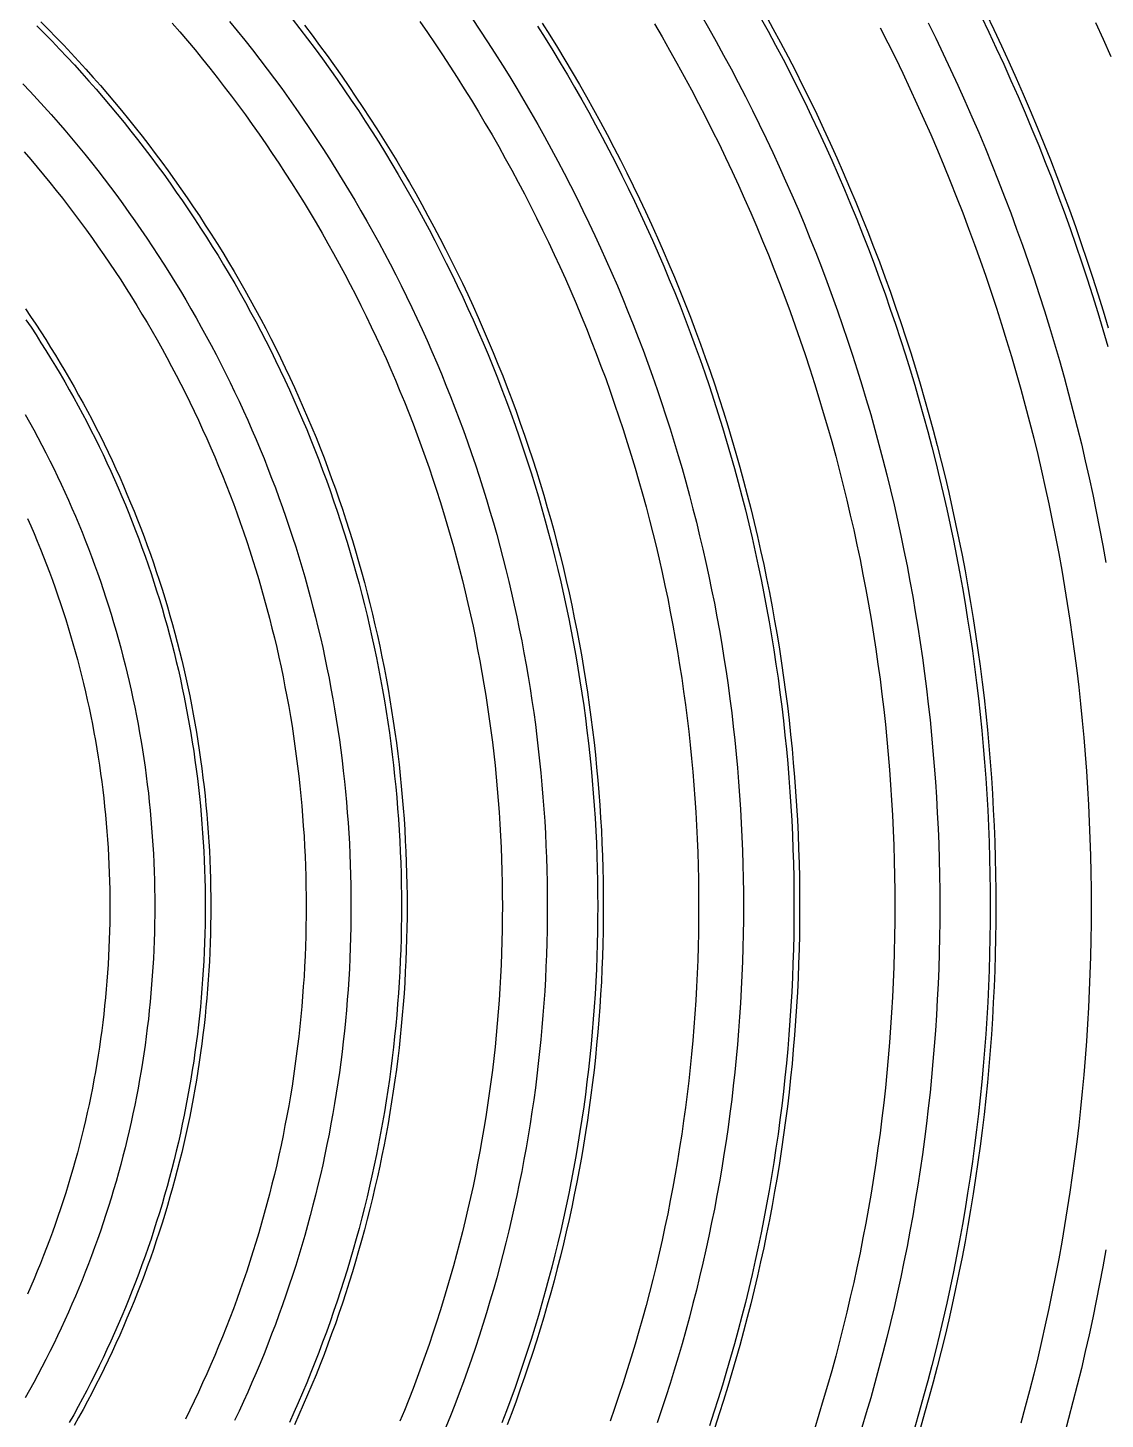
# Model space of a CAD drawing. Header units: metres. Extents: x 10 to 1210, y 10 to 2773.
# Drawn here: x 615.4 to 807.5, y 2212.5 to 2460.6 of the extents above; entities that cross this region are included whole.
import ezdxf

# ---------------------------------------------------------------- set-up
doc = ezdxf.new("R2010")
doc.units = ezdxf.units.M
for name, color, linetype in [('ACIKLIK', 5, 'Continuous'), ('CAM_SABLON', 4, 'Continuous'), ('DIS_KENAR_V91_Z3', 1, 'Continuous'), ('LAMBA_T4_Z4', 3, 'Continuous')]:
    doc.layers.add(name, color=color, linetype=linetype)

msp = doc.modelspace()

# ---------------------------------------------------------------- linework, layer by layer
at = {"layer": 'ACIKLIK'}
for points in [[(651.36, 2461.75), (652.73, 2460.07), (654.09, 2458.38), (655.43, 2456.68), (656.75, 2454.97), (658.06, 2453.25), (659.36, 2451.52), (660.64, 2449.77), (661.9, 2448.01), (663.15, 2446.25), (664.38, 2444.47), (665.6, 2442.68), (666.8, 2440.88), (667.99, 2439.07), (669.16, 2437.25), (670.32, 2435.42), (671.45, 2433.58), (672.58, 2431.73), (673.68, 2429.87), (674.77, 2428), (675.85, 2426.12), (676.91, 2424.23), (677.95, 2422.34), (678.97, 2420.43), (679.98, 2418.51), (680.97, 2416.59), (681.94, 2414.66), (682.9, 2412.72), (683.84, 2410.77), (684.76, 2408.81), (685.67, 2406.84), (686.56, 2404.87), (687.43, 2402.89), (688.28, 2400.9), (689.12, 2398.91), (689.94, 2396.9), (690.74, 2394.89), (691.53, 2392.88), (692.29, 2390.85), (693.04, 2388.82), (693.77, 2386.78), (694.49, 2384.74), (695.18, 2382.69), (695.86, 2380.64), (696.52, 2378.57), (697.16, 2376.51), (697.79, 2374.44), (698.39, 2372.36), (698.98, 2370.28), (699.55, 2368.19), (700.1, 2366.09), (700.63, 2364), (701.15, 2361.89), (701.64, 2359.79), (702.12, 2357.68), (702.58, 2355.56), (703.02, 2353.44), (703.44, 2351.32), (703.85, 2349.19), (704.23, 2347.06), (704.6, 2344.93), (704.95, 2342.8), (705.28, 2340.66), (705.59, 2338.51), (705.88, 2336.37), (706.15, 2334.22), (706.41, 2332.07), (706.64, 2329.92), (706.86, 2327.77), (707.06, 2325.61), (707.24, 2323.46), (707.4, 2321.3), (707.54, 2319.14), (707.66, 2316.98), (707.76, 2314.82), (707.85, 2312.66), (707.91, 2310.49), (707.96, 2308.33), (707.99, 2306.16), (708, 2304), (708, 2304), (707.99, 2301.84), (707.96, 2299.67), (707.91, 2297.51), (707.85, 2295.34), (707.76, 2293.18), (707.66, 2291.02), (707.54, 2288.86), (707.4, 2286.7), (707.24, 2284.54), (707.06, 2282.39), (706.86, 2280.23), (706.64, 2278.08), (706.41, 2275.93), (706.15, 2273.78), (705.88, 2271.63), (705.59, 2269.49), (705.28, 2267.34), (704.95, 2265.2), (704.6, 2263.07), (704.23, 2260.94), (703.85, 2258.81), (703.44, 2256.68), (703.02, 2254.56), (702.58, 2252.44), (702.12, 2250.32), (701.64, 2248.21), (701.15, 2246.11), (700.63, 2244), (700.1, 2241.91), (699.55, 2239.81), (698.98, 2237.72), (698.39, 2235.64), (697.79, 2233.56), (697.16, 2231.49), (696.52, 2229.43), (695.86, 2227.36), (695.18, 2225.31), (694.49, 2223.26), (693.77, 2221.22), (693.04, 2219.18), (692.29, 2217.15), (691.53, 2215.12), (690.74, 2213.11), (689.94, 2211.1)], [(694.62, 2462.25), (695.99, 2460.2), (697.34, 2458.13), (698.68, 2456.06), (700, 2453.97), (701.3, 2451.87), (702.58, 2449.76), (703.84, 2447.63), (705.08, 2445.5), (706.31, 2443.36), (707.52, 2441.2), (708.71, 2439.04), (709.87, 2436.86), (711.02, 2434.67), (712.15, 2432.48), (713.27, 2430.27), (714.36, 2428.06), (715.43, 2425.83), (716.48, 2423.6), (717.52, 2421.36), (718.53, 2419.11), (719.53, 2416.85), (720.5, 2414.58), (721.46, 2412.3), (722.39, 2410.01), (723.31, 2407.72), (724.2, 2405.42), (725.08, 2403.11), (725.93, 2400.79), (726.77, 2398.47), (727.58, 2396.14), (728.38, 2393.8), (729.15, 2391.45), (729.9, 2389.1), (730.63, 2386.74), (731.35, 2384.38), (732.04, 2382.01), (732.71, 2379.63), (733.36, 2377.25), (733.99, 2374.86), (734.59, 2372.46), (735.18, 2370.06), (735.75, 2367.66), (736.29, 2365.25), (736.82, 2362.84), (737.32, 2360.42), (737.8, 2358), (738.26, 2355.57), (738.7, 2353.14), (739.12, 2350.71), (739.52, 2348.27), (739.89, 2345.83), (740.25, 2343.39), (740.58, 2340.94), (740.89, 2338.49), (741.18, 2336.04), (741.45, 2333.58), (741.7, 2331.12), (741.92, 2328.67), (742.13, 2326.2), (742.31, 2323.74), (742.47, 2321.28), (742.61, 2318.81), (742.73, 2316.34), (742.83, 2313.88), (742.9, 2311.41), (742.96, 2308.94), (742.99, 2306.47), (743, 2304), (743, 2304), (742.99, 2301.53), (742.96, 2299.06), (742.9, 2296.59), (742.83, 2294.12), (742.73, 2291.66), (742.61, 2289.19), (742.47, 2286.72), (742.31, 2284.26), (742.13, 2281.8), (741.92, 2279.33), (741.7, 2276.88), (741.45, 2274.42), (741.18, 2271.96), (740.89, 2269.51), (740.58, 2267.06), (740.25, 2264.61), (739.89, 2262.17), (739.52, 2259.73), (739.12, 2257.29), (738.7, 2254.86), (738.26, 2252.43), (737.8, 2250), (737.32, 2247.58), (736.82, 2245.16), (736.29, 2242.75), (735.75, 2240.34), (735.18, 2237.94), (734.59, 2235.54), (733.99, 2233.14), (733.36, 2230.75), (732.71, 2228.37), (732.04, 2225.99), (731.35, 2223.62), (730.63, 2221.26), (729.9, 2218.9), (729.15, 2216.55), (728.38, 2214.2), (727.58, 2211.86)], [(735.4, 2463), (736.77, 2460.59), (738.13, 2458.17), (739.46, 2455.74), (740.78, 2453.29), (742.07, 2450.84), (743.34, 2448.37), (744.59, 2445.89), (745.82, 2443.4), (747.02, 2440.9), (748.21, 2438.39), (749.37, 2435.87), (750.51, 2433.34), (751.62, 2430.8), (752.72, 2428.25), (753.79, 2425.69), (754.84, 2423.12), (755.87, 2420.55), (756.88, 2417.96), (757.86, 2415.37), (758.82, 2412.76), (759.76, 2410.15), (760.67, 2407.53), (761.57, 2404.9), (762.44, 2402.27), (763.28, 2399.62), (764.1, 2396.97), (764.9, 2394.32), (765.68, 2391.65), (766.43, 2388.98), (767.16, 2386.3), (767.87, 2383.62), (768.55, 2380.93), (769.21, 2378.24), (769.85, 2375.53), (770.46, 2372.83), (771.05, 2370.12), (771.62, 2367.4), (772.16, 2364.68), (772.67, 2361.95), (773.17, 2359.22), (773.64, 2356.49), (774.08, 2353.75), (774.51, 2351), (774.9, 2348.26), (775.28, 2345.51), (775.63, 2342.75), (775.96, 2340), (776.26, 2337.24), (776.54, 2334.48), (776.79, 2331.72), (777.02, 2328.95), (777.23, 2326.18), (777.41, 2323.41), (777.56, 2320.64), (777.7, 2317.87), (777.81, 2315.1), (777.89, 2312.32), (777.95, 2309.55), (777.99, 2306.78), (778, 2304), (778, 2304), (777.99, 2301.22), (777.95, 2298.45), (777.89, 2295.68), (777.81, 2292.9), (777.7, 2290.13), (777.56, 2287.36), (777.41, 2284.59), (777.23, 2281.82), (777.02, 2279.05), (776.79, 2276.28), (776.54, 2273.52), (776.26, 2270.76), (775.96, 2268), (775.63, 2265.25), (775.28, 2262.49), (774.9, 2259.74), (774.51, 2257), (774.08, 2254.25), (773.64, 2251.51), (773.17, 2248.78), (772.67, 2246.05), (772.16, 2243.32), (771.62, 2240.6), (771.05, 2237.88), (770.46, 2235.17), (769.85, 2232.47), (769.21, 2229.76), (768.55, 2227.07), (767.87, 2224.38), (767.16, 2221.7), (766.43, 2219.02), (765.68, 2216.35), (764.9, 2213.68), (764.1, 2211.03)], [(775.91, 2461.51), (777.27, 2458.74), (778.61, 2455.97), (779.93, 2453.18), (781.22, 2450.39), (782.48, 2447.58), (783.72, 2444.76), (784.94, 2441.93), (786.13, 2439.09), (787.3, 2436.24), (788.44, 2433.37), (789.55, 2430.5), (790.65, 2427.62), (791.71, 2424.73), (792.75, 2421.83), (793.77, 2418.93), (794.76, 2416.01), (795.72, 2413.08), (796.66, 2410.15), (797.58, 2407.21), (798.46, 2404.26), (799.33, 2401.3), (800.16, 2398.34), (800.97, 2395.36), (801.76, 2392.38), (802.51, 2389.4), (803.25, 2386.41), (803.95, 2383.41), (804.63, 2380.4), (805.29, 2377.39), (805.91, 2374.38), (806.51, 2371.36), (807.09, 2368.33), (807.64, 2365.3)], [(614.5, 2450.62), (615.78, 2449.27), (617.04, 2447.9), (618.29, 2446.52), (619.53, 2445.14), (620.75, 2443.74), (621.97, 2442.33), (623.17, 2440.91), (624.36, 2439.48), (625.53, 2438.05), (626.7, 2436.6), (627.85, 2435.14), (628.98, 2433.67), (630.11, 2432.19), (631.22, 2430.7), (632.32, 2429.2), (633.41, 2427.69), (634.48, 2426.17), (635.54, 2424.64), (636.58, 2423.11), (637.62, 2421.56), (638.64, 2420.01), (639.64, 2418.44), (640.63, 2416.87), (641.61, 2415.29), (642.58, 2413.7), (643.53, 2412.11), (644.46, 2410.5), (645.39, 2408.89), (646.29, 2407.26), (647.19, 2405.63), (648.07, 2404), (648.93, 2402.35), (649.78, 2400.7), (650.62, 2399.04), (651.44, 2397.37), (652.25, 2395.7), (653.04, 2394.02), (653.82, 2392.33), (654.58, 2390.63), (655.33, 2388.93), (656.07, 2387.23), (656.79, 2385.51), (657.49, 2383.79), (658.18, 2382.06), (658.85, 2380.33), (659.51, 2378.59), (660.15, 2376.85), (660.78, 2375.1), (661.4, 2373.35), (661.99, 2371.59), (662.57, 2369.82), (663.14, 2368.05), (663.69, 2366.28), (664.23, 2364.5), (664.75, 2362.71), (665.25, 2360.92), (665.74, 2359.13), (666.22, 2357.33), (666.67, 2355.53), (667.11, 2353.72), (667.54, 2351.91), (667.95, 2350.1), (668.35, 2348.29), (668.72, 2346.47), (669.09, 2344.64), (669.43, 2342.82), (669.76, 2340.99), (670.08, 2339.16), (670.38, 2337.32), (670.66, 2335.48), (670.93, 2333.64), (671.18, 2331.8), (671.41, 2329.96), (671.63, 2328.11), (671.83, 2326.26), (672.02, 2324.42), (672.19, 2322.56), (672.34, 2320.71), (672.48, 2318.86), (672.6, 2317), (672.71, 2315.15), (672.8, 2313.29), (672.87, 2311.43), (672.93, 2309.58), (672.97, 2307.72), (672.99, 2305.86), (673, 2304), (673, 2304), (672.99, 2302.14), (672.97, 2300.28), (672.93, 2298.42), (672.87, 2296.57), (672.8, 2294.71), (672.71, 2292.85), (672.6, 2291), (672.48, 2289.14), (672.34, 2287.29), (672.19, 2285.44), (672.02, 2283.58), (671.83, 2281.74), (671.63, 2279.89), (671.41, 2278.04), (671.18, 2276.2), (670.93, 2274.36), (670.66, 2272.52), (670.38, 2270.68), (670.08, 2268.84), (669.76, 2267.01), (669.43, 2265.18), (669.09, 2263.36), (668.72, 2261.53), (668.35, 2259.71), (667.95, 2257.9), (667.54, 2256.09), (667.11, 2254.28), (666.67, 2252.47), (666.22, 2250.67), (665.74, 2248.87), (665.25, 2247.08), (664.75, 2245.29), (664.23, 2243.5), (663.69, 2241.72), (663.14, 2239.95), (662.57, 2238.18), (661.99, 2236.41), (661.4, 2234.65), (660.78, 2232.9), (660.15, 2231.15), (659.51, 2229.41), (658.85, 2227.67), (658.18, 2225.94), (657.49, 2224.21), (656.79, 2222.49), (656.07, 2220.77), (655.33, 2219.07), (654.58, 2217.37), (653.82, 2215.67), (653.04, 2213.98), (652.25, 2212.3)], [(614.92, 2391.65), (615.68, 2390.3), (616.43, 2388.93), (617.16, 2387.57), (617.89, 2386.19), (618.6, 2384.81), (619.3, 2383.42), (619.99, 2382.03), (620.66, 2380.63), (621.32, 2379.23), (621.97, 2377.82), (622.61, 2376.4), (623.24, 2374.98), (623.85, 2373.55), (624.45, 2372.12), (625.04, 2370.68), (625.61, 2369.24), (626.18, 2367.79), (626.73, 2366.34), (627.27, 2364.88), (627.79, 2363.42), (628.3, 2361.95), (628.8, 2360.48), (629.29, 2359), (629.76, 2357.53), (630.22, 2356.04), (630.67, 2354.55), (631.1, 2353.06), (631.53, 2351.57), (631.93, 2350.07), (632.33, 2348.57), (632.71, 2347.06), (633.08, 2345.55), (633.44, 2344.04), (633.78, 2342.53), (634.11, 2341.01), (634.43, 2339.49), (634.73, 2337.96), (635.02, 2336.44), (635.3, 2334.91), (635.56, 2333.38), (635.81, 2331.85), (636.04, 2330.31), (636.27, 2328.77), (636.48, 2327.23), (636.67, 2325.69), (636.86, 2324.15), (637.02, 2322.61), (637.18, 2321.06), (637.32, 2319.51), (637.45, 2317.97), (637.57, 2316.42), (637.67, 2314.87), (637.76, 2313.32), (637.83, 2311.76), (637.89, 2310.21), (637.94, 2308.66), (637.97, 2307.11), (637.99, 2305.55), (638, 2304), (638, 2304), (637.99, 2302.45), (637.97, 2300.89), (637.94, 2299.34), (637.89, 2297.79), (637.83, 2296.24), (637.76, 2294.68), (637.67, 2293.13), (637.57, 2291.58), (637.45, 2290.03), (637.32, 2288.49), (637.18, 2286.94), (637.02, 2285.39), (636.86, 2283.85), (636.67, 2282.31), (636.48, 2280.77), (636.27, 2279.23), (636.04, 2277.69), (635.81, 2276.15), (635.56, 2274.62), (635.3, 2273.09), (635.02, 2271.56), (634.73, 2270.04), (634.43, 2268.51), (634.11, 2266.99), (633.78, 2265.47), (633.44, 2263.96), (633.08, 2262.45), (632.71, 2260.94), (632.33, 2259.43), (631.93, 2257.93), (631.53, 2256.43), (631.1, 2254.94), (630.67, 2253.45), (630.22, 2251.96), (629.76, 2250.47), (629.29, 2249), (628.8, 2247.52), (628.3, 2246.05), (627.79, 2244.58), (627.27, 2243.12), (626.73, 2241.66), (626.18, 2240.21), (625.61, 2238.76), (625.04, 2237.32), (624.45, 2235.88), (623.85, 2234.45), (623.24, 2233.02), (622.61, 2231.6), (621.97, 2230.18), (621.32, 2228.77), (620.66, 2227.37), (619.99, 2225.97), (619.3, 2224.58), (618.6, 2223.19), (617.89, 2221.81), (617.16, 2220.43), (616.43, 2219.07), (615.68, 2217.7), (614.92, 2216.35)], [(807.64, 2242.7), (807.09, 2239.67), (806.51, 2236.64), (805.91, 2233.62), (805.29, 2230.61), (804.63, 2227.6), (803.95, 2224.59), (803.25, 2221.59), (802.51, 2218.6), (801.76, 2215.62), (800.97, 2212.64), (800.16, 2209.66)]]:
    msp.add_lwpolyline(points, dxfattribs=at)
at = {"layer": 'CAM_SABLON'}
for points in [[(616.98, 2460.98), (618.34, 2459.6), (619.69, 2458.21), (621.03, 2456.81), (622.36, 2455.4), (623.68, 2453.98), (624.98, 2452.55), (626.27, 2451.1), (627.55, 2449.64), (628.81, 2448.18), (630.06, 2446.7), (631.3, 2445.21), (632.53, 2443.71), (633.74, 2442.2), (634.94, 2440.68), (636.12, 2439.14), (637.3, 2437.6), (638.46, 2436.05), (639.6, 2434.49), (640.73, 2432.92), (641.85, 2431.33), (642.96, 2429.74), (644.05, 2428.14), (645.12, 2426.53), (646.18, 2424.91), (647.23, 2423.28), (648.27, 2421.64), (649.29, 2419.99), (650.29, 2418.34), (651.28, 2416.67), (652.26, 2415), (653.22, 2413.32), (654.17, 2411.63), (655.1, 2409.93), (656.01, 2408.22), (656.92, 2406.51), (657.8, 2404.79), (658.68, 2403.06), (659.53, 2401.32), (660.37, 2399.57), (661.2, 2397.82), (662.01, 2396.06), (662.81, 2394.3), (663.59, 2392.52), (664.35, 2390.74), (665.1, 2388.96), (665.83, 2387.16), (666.55, 2385.36), (667.25, 2383.56), (667.94, 2381.75), (668.61, 2379.93), (669.27, 2378.11), (669.9, 2376.28), (670.53, 2374.44), (671.13, 2372.6), (671.72, 2370.76), (672.3, 2368.91), (672.86, 2367.05), (673.4, 2365.19), (673.93, 2363.33), (674.44, 2361.46), (674.93, 2359.58), (675.41, 2357.71), (675.87, 2355.82), (676.31, 2353.94), (676.74, 2352.05), (677.15, 2350.16), (677.54, 2348.26), (677.92, 2346.36), (678.28, 2344.46), (678.63, 2342.55), (678.96, 2340.64), (679.27, 2338.73), (679.56, 2336.81), (679.84, 2334.9), (680.1, 2332.98), (680.35, 2331.05), (680.57, 2329.13), (680.78, 2327.21), (680.98, 2325.28), (681.16, 2323.35), (681.32, 2321.42), (681.46, 2319.49), (681.59, 2317.55), (681.7, 2315.62), (681.79, 2313.68), (681.86, 2311.75), (681.92, 2309.81), (681.97, 2307.87), (681.99, 2305.94), (682, 2304), (682, 2304), (681.99, 2302.06), (681.97, 2300.13), (681.92, 2298.19), (681.86, 2296.25), (681.79, 2294.32), (681.7, 2292.38), (681.59, 2290.45), (681.46, 2288.51), (681.32, 2286.58), (681.16, 2284.65), (680.98, 2282.72), (680.78, 2280.79), (680.57, 2278.87), (680.35, 2276.95), (680.1, 2275.02), (679.84, 2273.1), (679.56, 2271.19), (679.27, 2269.27), (678.96, 2267.36), (678.63, 2265.45), (678.28, 2263.54), (677.92, 2261.64), (677.54, 2259.74), (677.15, 2257.84), (676.74, 2255.95), (676.31, 2254.06), (675.87, 2252.18), (675.41, 2250.29), (674.93, 2248.42), (674.44, 2246.54), (673.93, 2244.67), (673.4, 2242.81), (672.86, 2240.95), (672.3, 2239.09), (671.72, 2237.24), (671.13, 2235.4), (670.53, 2233.56), (669.9, 2231.72), (669.27, 2229.89), (668.61, 2228.07), (667.94, 2226.25), (667.25, 2224.44), (666.55, 2222.64), (665.83, 2220.84), (665.1, 2219.04), (664.35, 2217.26), (663.59, 2215.48), (662.81, 2213.7), (662.01, 2211.94)], [(662.52, 2462.22), (663.89, 2460.45), (665.25, 2458.67), (666.59, 2456.87), (667.92, 2455.06), (669.23, 2453.24), (670.52, 2451.41), (671.8, 2449.57), (673.06, 2447.71), (674.31, 2445.85), (675.54, 2443.97), (676.75, 2442.09), (677.95, 2440.19), (679.13, 2438.28), (680.29, 2436.36), (681.44, 2434.44), (682.57, 2432.5), (683.68, 2430.55), (684.78, 2428.6), (685.86, 2426.63), (686.92, 2424.65), (687.96, 2422.67), (688.99, 2420.68), (690, 2418.67), (690.99, 2416.66), (691.96, 2414.64), (692.92, 2412.61), (693.86, 2410.58), (694.78, 2408.53), (695.68, 2406.48), (696.57, 2404.42), (697.44, 2402.35), (698.29, 2400.27), (699.12, 2398.19), (699.93, 2396.1), (700.72, 2394), (701.5, 2391.9), (702.26, 2389.79), (703, 2387.67), (703.72, 2385.55), (704.42, 2383.42), (705.11, 2381.28), (705.77, 2379.14), (706.42, 2376.99), (707.04, 2374.84), (707.65, 2372.68), (708.24, 2370.52), (708.81, 2368.35), (709.37, 2366.17), (709.9, 2364), (710.41, 2361.81), (710.91, 2359.62), (711.38, 2357.43), (711.84, 2355.24), (712.28, 2353.04), (712.7, 2350.83), (713.1, 2348.63), (713.48, 2346.42), (713.84, 2344.2), (714.18, 2341.99), (714.5, 2339.77), (714.8, 2337.55), (715.08, 2335.32), (715.35, 2333.09), (715.59, 2330.86), (715.82, 2328.63), (716.02, 2326.4), (716.21, 2324.16), (716.37, 2321.93), (716.52, 2319.69), (716.65, 2317.45), (716.76, 2315.21), (716.84, 2312.97), (716.91, 2310.73), (716.96, 2308.49), (716.99, 2306.24), (717, 2304), (717, 2304), (716.99, 2301.76), (716.96, 2299.51), (716.91, 2297.27), (716.84, 2295.03), (716.76, 2292.79), (716.65, 2290.55), (716.52, 2288.31), (716.37, 2286.07), (716.21, 2283.84), (716.02, 2281.6), (715.82, 2279.37), (715.59, 2277.14), (715.35, 2274.91), (715.08, 2272.68), (714.8, 2270.45), (714.5, 2268.23), (714.18, 2266.01), (713.84, 2263.8), (713.48, 2261.58), (713.1, 2259.37), (712.7, 2257.17), (712.28, 2254.96), (711.84, 2252.76), (711.38, 2250.57), (710.91, 2248.38), (710.41, 2246.19), (709.9, 2244), (709.37, 2241.83), (708.81, 2239.65), (708.24, 2237.48), (707.65, 2235.32), (707.04, 2233.16), (706.42, 2231.01), (705.77, 2228.86), (705.11, 2226.72), (704.42, 2224.58), (703.72, 2222.45), (703, 2220.33), (702.26, 2218.21), (701.5, 2216.1), (700.72, 2214), (699.93, 2211.9)], [(706.27, 2460.89), (707.63, 2458.74), (708.97, 2456.57), (710.29, 2454.39), (711.6, 2452.2), (712.88, 2450), (714.14, 2447.79), (715.39, 2445.56), (716.61, 2443.33), (717.82, 2441.09), (719.01, 2438.83), (720.17, 2436.57), (721.32, 2434.29), (722.45, 2432), (723.55, 2429.71), (724.64, 2427.4), (725.71, 2425.09), (726.76, 2422.77), (727.78, 2420.43), (728.79, 2418.09), (729.77, 2415.74), (730.74, 2413.39), (731.68, 2411.02), (732.61, 2408.64), (733.51, 2406.26), (734.39, 2403.87), (735.25, 2401.47), (736.09, 2399.07), (736.91, 2396.65), (737.71, 2394.23), (738.49, 2391.81), (739.24, 2389.37), (739.98, 2386.93), (740.69, 2384.49), (741.38, 2382.03), (742.05, 2379.58), (742.7, 2377.11), (743.33, 2374.64), (743.93, 2372.17), (744.52, 2369.69), (745.08, 2367.2), (745.62, 2364.71), (746.14, 2362.22), (746.63, 2359.72), (747.11, 2357.21), (747.56, 2354.71), (748, 2352.19), (748.4, 2349.68), (748.79, 2347.16), (749.16, 2344.64), (749.5, 2342.11), (749.82, 2339.59), (750.12, 2337.06), (750.4, 2334.52), (750.66, 2331.99), (750.89, 2329.45), (751.1, 2326.91), (751.29, 2324.37), (751.46, 2321.83), (751.6, 2319.28), (751.72, 2316.74), (751.82, 2314.19), (751.9, 2311.64), (751.96, 2309.1), (751.99, 2306.55), (752, 2304), (752, 2304), (751.99, 2301.45), (751.96, 2298.9), (751.9, 2296.36), (751.82, 2293.81), (751.72, 2291.26), (751.6, 2288.72), (751.46, 2286.17), (751.29, 2283.63), (751.1, 2281.09), (750.89, 2278.55), (750.66, 2276.01), (750.4, 2273.48), (750.12, 2270.94), (749.82, 2268.41), (749.5, 2265.89), (749.16, 2263.36), (748.79, 2260.84), (748.4, 2258.32), (748, 2255.81), (747.56, 2253.29), (747.11, 2250.79), (746.63, 2248.28), (746.14, 2245.78), (745.62, 2243.29), (745.08, 2240.8), (744.52, 2238.31), (743.93, 2235.83), (743.33, 2233.36), (742.7, 2230.89), (742.05, 2228.42), (741.38, 2225.97), (740.69, 2223.51), (739.98, 2221.07), (739.24, 2218.63), (738.49, 2216.19), (737.71, 2213.77), (736.91, 2211.35)], [(746, 2462.53), (747.37, 2460.03), (748.72, 2457.52), (750.05, 2454.99), (751.36, 2452.45), (752.64, 2449.91), (753.91, 2447.35), (755.15, 2444.78), (756.36, 2442.2), (757.56, 2439.6), (758.73, 2437), (759.88, 2434.39), (761, 2431.77), (762.11, 2429.14), (763.19, 2426.5), (764.25, 2423.85), (765.28, 2421.19), (766.29, 2418.52), (767.28, 2415.84), (768.24, 2413.15), (769.18, 2410.46), (770.1, 2407.76), (771, 2405.05), (771.87, 2402.33), (772.71, 2399.61), (773.53, 2396.87), (774.33, 2394.13), (775.11, 2391.39), (775.86, 2388.63), (776.58, 2385.87), (777.29, 2383.11), (777.96, 2380.34), (778.62, 2377.56), (779.25, 2374.78), (779.85, 2371.99), (780.44, 2369.19), (780.99, 2366.39), (781.52, 2363.59), (782.03, 2360.78), (782.52, 2357.97), (782.97, 2355.15), (783.41, 2352.33), (783.82, 2349.51), (784.2, 2346.68), (784.56, 2343.85), (784.9, 2341.02), (785.21, 2338.18), (785.49, 2335.34), (785.76, 2332.5), (785.99, 2329.66), (786.2, 2326.81), (786.39, 2323.96), (786.55, 2321.11), (786.69, 2318.26), (786.8, 2315.41), (786.89, 2312.56), (786.95, 2309.71), (786.99, 2306.85), (787, 2304), (787, 2304), (786.99, 2301.15), (786.95, 2298.29), (786.89, 2295.44), (786.8, 2292.59), (786.69, 2289.74), (786.55, 2286.89), (786.39, 2284.04), (786.2, 2281.19), (785.99, 2278.34), (785.76, 2275.5), (785.49, 2272.66), (785.21, 2269.82), (784.9, 2266.98), (784.56, 2264.15), (784.2, 2261.32), (783.82, 2258.49), (783.41, 2255.67), (782.97, 2252.85), (782.52, 2250.03), (782.03, 2247.22), (781.52, 2244.41), (780.99, 2241.61), (780.44, 2238.81), (779.85, 2236.01), (779.25, 2233.22), (778.62, 2230.44), (777.96, 2227.66), (777.29, 2224.89), (776.58, 2222.13), (775.86, 2219.37), (775.11, 2216.61), (774.33, 2213.87), (773.53, 2211.13)], [(785.36, 2462.69), (786.74, 2459.84), (788.08, 2456.99), (789.41, 2454.12), (790.7, 2451.24), (791.98, 2448.35), (793.22, 2445.44), (794.44, 2442.53), (795.64, 2439.61), (796.81, 2436.67), (797.96, 2433.73), (799.08, 2430.78), (800.17, 2427.81), (801.24, 2424.84), (802.28, 2421.86), (803.29, 2418.86), (804.28, 2415.86), (805.25, 2412.86), (806.18, 2409.84), (807.09, 2406.81), (807.98, 2403.78)], [(615.03, 2408.57), (615.94, 2407.21), (616.83, 2405.85), (617.71, 2404.47), (618.58, 2403.09), (619.44, 2401.71), (620.29, 2400.31), (621.12, 2398.91), (621.95, 2397.5), (622.76, 2396.08), (623.55, 2394.66), (624.34, 2393.23), (625.11, 2391.79), (625.87, 2390.35), (626.62, 2388.9), (627.35, 2387.44), (628.07, 2385.98), (628.78, 2384.51), (629.48, 2383.03), (630.16, 2381.55), (630.83, 2380.06), (631.49, 2378.57), (632.13, 2377.07), (632.77, 2375.56), (633.38, 2374.05), (633.99, 2372.54), (634.58, 2371.01), (635.16, 2369.49), (635.72, 2367.96), (636.27, 2366.42), (636.81, 2364.88), (637.34, 2363.34), (637.85, 2361.79), (638.34, 2360.23), (638.83, 2358.67), (639.3, 2357.11), (639.76, 2355.54), (640.2, 2353.97), (640.63, 2352.4), (641.04, 2350.82), (641.45, 2349.24), (641.83, 2347.65), (642.21, 2346.07), (642.57, 2344.47), (642.91, 2342.88), (643.25, 2341.28), (643.56, 2339.68), (643.87, 2338.08), (644.16, 2336.47), (644.44, 2334.86), (644.7, 2333.25), (644.95, 2331.64), (645.18, 2330.03), (645.4, 2328.41), (645.61, 2326.79), (645.8, 2325.17), (645.98, 2323.55), (646.14, 2321.92), (646.29, 2320.3), (646.42, 2318.67), (646.54, 2317.04), (646.65, 2315.42), (646.74, 2313.79), (646.82, 2312.16), (646.89, 2310.53), (646.94, 2308.9), (646.97, 2307.26), (646.99, 2305.63), (647, 2304), (647, 2304), (646.99, 2302.37), (646.97, 2300.74), (646.94, 2299.1), (646.89, 2297.47), (646.82, 2295.84), (646.74, 2294.21), (646.65, 2292.58), (646.54, 2290.96), (646.42, 2289.33), (646.29, 2287.7), (646.14, 2286.08), (645.98, 2284.45), (645.8, 2282.83), (645.61, 2281.21), (645.4, 2279.59), (645.18, 2277.97), (644.95, 2276.36), (644.7, 2274.75), (644.44, 2273.14), (644.16, 2271.53), (643.87, 2269.92), (643.56, 2268.32), (643.25, 2266.72), (642.91, 2265.12), (642.57, 2263.53), (642.21, 2261.93), (641.83, 2260.35), (641.45, 2258.76), (641.04, 2257.18), (640.63, 2255.6), (640.2, 2254.03), (639.76, 2252.46), (639.3, 2250.89), (638.83, 2249.33), (638.34, 2247.77), (637.85, 2246.21), (637.34, 2244.66), (636.81, 2243.12), (636.27, 2241.58), (635.72, 2240.04), (635.16, 2238.51), (634.58, 2236.99), (633.99, 2235.46), (633.38, 2233.95), (632.77, 2232.44), (632.13, 2230.93), (631.49, 2229.43), (630.83, 2227.94), (630.16, 2226.45), (629.48, 2224.97), (628.78, 2223.49), (628.07, 2222.02), (627.35, 2220.56), (626.62, 2219.1), (625.87, 2217.65), (625.11, 2216.21), (624.34, 2214.77), (623.55, 2213.34), (622.76, 2211.92)]]:
    msp.add_lwpolyline(points, dxfattribs=at)
at = {"layer": 'DIS_KENAR_V91_Z3'}
for points in [[(641.13, 2461.45), (642.5, 2459.87), (643.85, 2458.27), (645.19, 2456.66), (646.52, 2455.04), (647.83, 2453.4), (649.12, 2451.76), (650.4, 2450.1), (651.67, 2448.44), (652.93, 2446.76), (654.16, 2445.07), (655.39, 2443.37), (656.6, 2441.66), (657.79, 2439.94), (658.97, 2438.21), (660.13, 2436.46), (661.28, 2434.71), (662.41, 2432.95), (663.53, 2431.18), (664.63, 2429.4), (665.72, 2427.61), (666.79, 2425.81), (667.85, 2424), (668.89, 2422.18), (669.91, 2420.35), (670.92, 2418.52), (671.91, 2416.67), (672.88, 2414.82), (673.84, 2412.96), (674.78, 2411.09), (675.71, 2409.21), (676.62, 2407.32), (677.51, 2405.43), (678.39, 2403.53), (679.25, 2401.62), (680.09, 2399.7), (680.92, 2397.78), (681.73, 2395.84), (682.52, 2393.91), (683.3, 2391.96), (684.06, 2390.01), (684.8, 2388.05), (685.53, 2386.08), (686.23, 2384.11), (686.92, 2382.14), (687.6, 2380.15), (688.25, 2378.16), (688.89, 2376.17), (689.51, 2374.17), (690.12, 2372.16), (690.7, 2370.15), (691.27, 2368.14), (691.82, 2366.12), (692.36, 2364.09), (692.87, 2362.06), (693.37, 2360.03), (693.85, 2357.99), (694.31, 2355.95), (694.76, 2353.9), (695.18, 2351.85), (695.59, 2349.79), (695.98, 2347.74), (696.35, 2345.68), (696.71, 2343.61), (697.05, 2341.54), (697.36, 2339.47), (697.66, 2337.4), (697.95, 2335.33), (698.21, 2333.25), (698.46, 2331.17), (698.69, 2329.09), (698.9, 2327), (699.09, 2324.92), (699.26, 2322.83), (699.42, 2320.74), (699.55, 2318.65), (699.67, 2316.56), (699.77, 2314.47), (699.85, 2312.38), (699.92, 2310.28), (699.96, 2308.19), (699.99, 2306.09), (700, 2304), (700, 2304), (699.99, 2301.91), (699.96, 2299.81), (699.92, 2297.72), (699.85, 2295.62), (699.77, 2293.53), (699.67, 2291.44), (699.55, 2289.35), (699.42, 2287.26), (699.26, 2285.17), (699.09, 2283.08), (698.9, 2281), (698.69, 2278.91), (698.46, 2276.83), (698.21, 2274.75), (697.95, 2272.67), (697.66, 2270.6), (697.36, 2268.53), (697.05, 2266.46), (696.71, 2264.39), (696.35, 2262.32), (695.98, 2260.26), (695.59, 2258.21), (695.18, 2256.15), (694.76, 2254.1), (694.31, 2252.05), (693.85, 2250.01), (693.37, 2247.97), (692.87, 2245.94), (692.36, 2243.91), (691.82, 2241.88), (691.27, 2239.86), (690.7, 2237.85), (690.12, 2235.84), (689.51, 2233.83), (688.89, 2231.83), (688.25, 2229.84), (687.6, 2227.85), (686.92, 2225.86), (686.23, 2223.89), (685.53, 2221.92), (684.8, 2219.95), (684.06, 2217.99), (683.3, 2216.04), (682.52, 2214.09), (681.73, 2212.16)], [(685.27, 2461.73), (686.63, 2459.76), (687.99, 2457.78), (689.32, 2455.78), (690.63, 2453.78), (691.93, 2451.76), (693.21, 2449.73), (694.48, 2447.69), (695.72, 2445.64), (696.95, 2443.57), (698.16, 2441.5), (699.35, 2439.42), (700.52, 2437.32), (701.67, 2435.22), (702.81, 2433.1), (703.93, 2430.98), (705.03, 2428.85), (706.11, 2426.7), (707.17, 2424.55), (708.21, 2422.39), (709.23, 2420.22), (710.24, 2418.04), (711.23, 2415.85), (712.19, 2413.66), (713.14, 2411.45), (714.07, 2409.24), (714.98, 2407.02), (715.86, 2404.79), (716.73, 2402.55), (717.58, 2400.31), (718.42, 2398.06), (719.23, 2395.8), (720.02, 2393.53), (720.79, 2391.26), (721.54, 2388.98), (722.27, 2386.69), (722.98, 2384.4), (723.68, 2382.1), (724.35, 2379.8), (725, 2377.49), (725.63, 2375.18), (726.24, 2372.85), (726.83, 2370.53), (727.4, 2368.2), (727.95, 2365.86), (728.48, 2363.52), (728.99, 2361.18), (729.48, 2358.83), (729.95, 2356.47), (730.4, 2354.11), (730.82, 2351.75), (731.23, 2349.39), (731.61, 2347.02), (731.98, 2344.65), (732.32, 2342.27), (732.65, 2339.89), (732.95, 2337.51), (733.23, 2335.13), (733.49, 2332.75), (733.73, 2330.36), (733.95, 2327.97), (734.15, 2325.58), (734.33, 2323.18), (734.49, 2320.79), (734.62, 2318.39), (734.74, 2316), (734.83, 2313.6), (734.91, 2311.2), (734.96, 2308.8), (734.99, 2306.4), (735, 2304), (735, 2304), (734.99, 2301.6), (734.96, 2299.2), (734.91, 2296.8), (734.83, 2294.4), (734.74, 2292), (734.62, 2289.61), (734.49, 2287.21), (734.33, 2284.82), (734.15, 2282.42), (733.95, 2280.03), (733.73, 2277.64), (733.49, 2275.25), (733.23, 2272.87), (732.95, 2270.49), (732.65, 2268.11), (732.32, 2265.73), (731.98, 2263.35), (731.61, 2260.98), (731.23, 2258.61), (730.82, 2256.25), (730.4, 2253.89), (729.95, 2251.53), (729.48, 2249.17), (728.99, 2246.82), (728.48, 2244.48), (727.95, 2242.14), (727.4, 2239.8), (726.83, 2237.47), (726.24, 2235.15), (725.63, 2232.82), (725, 2230.51), (724.35, 2228.2), (723.68, 2225.9), (722.98, 2223.6), (722.27, 2221.31), (721.54, 2219.02), (720.79, 2216.74), (720.02, 2214.47), (719.23, 2212.2)], [(727.11, 2461.34), (728.47, 2459), (729.81, 2456.65), (731.13, 2454.29), (732.43, 2451.92), (733.71, 2449.54), (734.97, 2447.14), (736.21, 2444.74), (737.43, 2442.32), (738.63, 2439.9), (739.8, 2437.46), (740.96, 2435.01), (742.09, 2432.55), (743.2, 2430.09), (744.29, 2427.61), (745.36, 2425.13), (746.4, 2422.63), (747.43, 2420.13), (748.43, 2417.62), (749.41, 2415.09), (750.37, 2412.56), (751.3, 2410.03), (752.22, 2407.48), (753.11, 2404.93), (753.98, 2402.36), (754.83, 2399.8), (755.65, 2397.22), (756.45, 2394.64), (757.23, 2392.04), (757.99, 2389.45), (758.73, 2386.84), (759.44, 2384.23), (760.13, 2381.62), (760.79, 2379), (761.43, 2376.37), (762.05, 2373.73), (762.65, 2371.1), (763.23, 2368.45), (763.78, 2365.8), (764.3, 2363.15), (764.81, 2360.49), (765.29, 2357.83), (765.75, 2355.16), (766.18, 2352.49), (766.59, 2349.82), (766.98, 2347.14), (767.35, 2344.46), (767.69, 2341.78), (768.01, 2339.09), (768.3, 2336.4), (768.57, 2333.71), (768.82, 2331.02), (769.04, 2328.32), (769.24, 2325.62), (769.42, 2322.93), (769.58, 2320.22), (769.7, 2317.52), (769.81, 2314.82), (769.89, 2312.11), (769.95, 2309.41), (769.99, 2306.71), (770, 2304), (770, 2304), (769.99, 2301.29), (769.95, 2298.59), (769.89, 2295.89), (769.81, 2293.18), (769.7, 2290.48), (769.58, 2287.78), (769.42, 2285.07), (769.24, 2282.38), (769.04, 2279.68), (768.82, 2276.98), (768.57, 2274.29), (768.3, 2271.6), (768.01, 2268.91), (767.69, 2266.22), (767.35, 2263.54), (766.98, 2260.86), (766.59, 2258.18), (766.18, 2255.51), (765.75, 2252.84), (765.29, 2250.17), (764.81, 2247.51), (764.3, 2244.85), (763.78, 2242.2), (763.23, 2239.55), (762.65, 2236.9), (762.05, 2234.27), (761.43, 2231.63), (760.79, 2229), (760.13, 2226.38), (759.44, 2223.77), (758.73, 2221.16), (757.99, 2218.55), (757.23, 2215.96), (756.45, 2213.36), (755.65, 2210.78)], [(805.79, 2461.58), (807.15, 2458.56), (808.48, 2455.52)], [(767.4, 2460.63), (768.75, 2457.94), (770.08, 2455.24), (771.39, 2452.53), (772.68, 2449.8), (773.94, 2447.07), (775.17, 2444.32), (776.39, 2441.57), (777.57, 2438.8), (778.74, 2436.03), (779.88, 2433.24), (780.99, 2430.44), (782.09, 2427.64), (783.15, 2424.82), (784.19, 2422), (785.21, 2419.16), (786.2, 2416.32), (787.17, 2413.47), (788.11, 2410.61), (789.03, 2407.74), (789.93, 2404.87), (790.79, 2401.99), (791.64, 2399.09), (792.45, 2396.2), (793.24, 2393.29), (794.01, 2390.38), (794.75, 2387.46), (795.47, 2384.54), (796.16, 2381.61), (796.82, 2378.67), (797.46, 2375.73), (798.07, 2372.78), (798.66, 2369.83), (799.22, 2366.87), (799.76, 2363.91), (800.27, 2360.94), (800.75, 2357.97), (801.21, 2354.99), (801.64, 2352.01), (802.05, 2349.03), (802.43, 2346.04), (802.78, 2343.06), (803.11, 2340.06), (803.41, 2337.07), (803.69, 2334.07), (803.94, 2331.07), (804.16, 2328.07), (804.36, 2325.06), (804.53, 2322.06), (804.67, 2319.05), (804.79, 2316.04), (804.88, 2313.03), (804.95, 2310.02), (804.99, 2307.01), (805, 2304), (805, 2304), (804.99, 2300.99), (804.95, 2297.98), (804.88, 2294.97), (804.79, 2291.96), (804.67, 2288.95), (804.53, 2285.94), (804.36, 2282.94), (804.16, 2279.93), (803.94, 2276.93), (803.69, 2273.93), (803.41, 2270.93), (803.11, 2267.94), (802.78, 2264.94), (802.43, 2261.96), (802.05, 2258.97), (801.64, 2255.99), (801.21, 2253.01), (800.75, 2250.03), (800.27, 2247.06), (799.76, 2244.09), (799.22, 2241.13), (798.66, 2238.17), (798.07, 2235.22), (797.46, 2232.27), (796.82, 2229.33), (796.16, 2226.39), (795.47, 2223.46), (794.75, 2220.54), (794.01, 2217.62), (793.24, 2214.71), (792.45, 2211.8)], [(614.72, 2438.49), (615.88, 2437.14), (617.04, 2435.77), (618.18, 2434.4), (619.31, 2433.01), (620.43, 2431.62), (621.54, 2430.21), (622.64, 2428.8), (623.72, 2427.37), (624.79, 2425.94), (625.85, 2424.5), (626.89, 2423.04), (627.93, 2421.58), (628.95, 2420.11), (629.95, 2418.63), (630.95, 2417.15), (631.93, 2415.65), (632.9, 2414.15), (633.85, 2412.63), (634.79, 2411.11), (635.72, 2409.58), (636.63, 2408.05), (637.54, 2406.5), (638.42, 2404.95), (639.3, 2403.39), (640.16, 2401.82), (641, 2400.24), (641.84, 2398.66), (642.66, 2397.07), (643.46, 2395.47), (644.25, 2393.87), (645.03, 2392.25), (645.79, 2390.64), (646.54, 2389.01), (647.28, 2387.38), (648, 2385.74), (648.7, 2384.1), (649.4, 2382.45), (650.07, 2380.79), (650.74, 2379.13), (651.38, 2377.47), (652.02, 2375.79), (652.64, 2374.11), (653.24, 2372.43), (653.83, 2370.74), (654.41, 2369.05), (654.97, 2367.35), (655.51, 2365.64), (656.04, 2363.94), (656.56, 2362.22), (657.06, 2360.51), (657.54, 2358.78), (658.01, 2357.06), (658.47, 2355.33), (658.91, 2353.59), (659.34, 2351.86), (659.75, 2350.11), (660.14, 2348.37), (660.52, 2346.62), (660.88, 2344.87), (661.23, 2343.12), (661.57, 2341.36), (661.89, 2339.6), (662.19, 2337.83), (662.48, 2336.07), (662.75, 2334.3), (663, 2332.53), (663.25, 2330.76), (663.47, 2328.98), (663.68, 2327.21), (663.88, 2325.43), (664.06, 2323.65), (664.22, 2321.87), (664.37, 2320.08), (664.5, 2318.3), (664.62, 2316.51), (664.72, 2314.73), (664.8, 2312.94), (664.88, 2311.15), (664.93, 2309.37), (664.97, 2307.58), (664.99, 2305.79), (665, 2304), (665, 2304), (664.99, 2302.21), (664.97, 2300.42), (664.93, 2298.63), (664.88, 2296.85), (664.8, 2295.06), (664.72, 2293.27), (664.62, 2291.49), (664.5, 2289.7), (664.37, 2287.92), (664.22, 2286.13), (664.06, 2284.35), (663.88, 2282.57), (663.68, 2280.79), (663.47, 2279.02), (663.25, 2277.24), (663, 2275.47), (662.75, 2273.7), (662.48, 2271.93), (662.19, 2270.17), (661.89, 2268.4), (661.57, 2266.64), (661.23, 2264.88), (660.88, 2263.13), (660.52, 2261.38), (660.14, 2259.63), (659.75, 2257.89), (659.34, 2256.14), (658.91, 2254.41), (658.47, 2252.67), (658.01, 2250.94), (657.54, 2249.22), (657.06, 2247.49), (656.56, 2245.78), (656.04, 2244.06), (655.51, 2242.36), (654.97, 2240.65), (654.41, 2238.95), (653.83, 2237.26), (653.24, 2235.57), (652.64, 2233.89), (652.02, 2232.21), (651.38, 2230.53), (650.74, 2228.87), (650.07, 2227.21), (649.4, 2225.55), (648.7, 2223.9), (648, 2222.26), (647.28, 2220.62), (646.54, 2218.99), (645.79, 2217.36), (645.03, 2215.75), (644.25, 2214.13), (643.46, 2212.53)], [(615.3, 2373.15), (615.9, 2371.79), (616.49, 2370.42), (617.06, 2369.06), (617.62, 2367.68), (618.17, 2366.31), (618.71, 2364.92), (619.23, 2363.54), (619.75, 2362.14), (620.25, 2360.75), (620.74, 2359.35), (621.22, 2357.94), (621.68, 2356.53), (622.13, 2355.12), (622.57, 2353.7), (623, 2352.28), (623.41, 2350.86), (623.82, 2349.43), (624.21, 2348), (624.59, 2346.56), (624.95, 2345.13), (625.3, 2343.69), (625.64, 2342.24), (625.97, 2340.79), (626.29, 2339.34), (626.59, 2337.89), (626.88, 2336.44), (627.15, 2334.98), (627.42, 2333.52), (627.67, 2332.06), (627.91, 2330.59), (628.13, 2329.13), (628.35, 2327.66), (628.55, 2326.19), (628.73, 2324.72), (628.91, 2323.24), (629.07, 2321.77), (629.22, 2320.29), (629.35, 2318.82), (629.48, 2317.34), (629.59, 2315.86), (629.68, 2314.38), (629.77, 2312.9), (629.84, 2311.42), (629.9, 2309.93), (629.94, 2308.45), (629.97, 2306.97), (629.99, 2305.48), (630, 2304), (630, 2304), (629.99, 2302.52), (629.97, 2301.03), (629.94, 2299.55), (629.9, 2298.07), (629.84, 2296.58), (629.77, 2295.1), (629.68, 2293.62), (629.59, 2292.14), (629.48, 2290.66), (629.35, 2289.18), (629.22, 2287.71), (629.07, 2286.23), (628.91, 2284.76), (628.73, 2283.28), (628.55, 2281.81), (628.35, 2280.34), (628.13, 2278.87), (627.91, 2277.41), (627.67, 2275.94), (627.42, 2274.48), (627.15, 2273.02), (626.88, 2271.56), (626.59, 2270.11), (626.29, 2268.66), (625.97, 2267.21), (625.64, 2265.76), (625.3, 2264.31), (624.95, 2262.87), (624.59, 2261.44), (624.21, 2260), (623.82, 2258.57), (623.41, 2257.14), (623, 2255.72), (622.57, 2254.3), (622.13, 2252.88), (621.68, 2251.47), (621.22, 2250.06), (620.74, 2248.65), (620.25, 2247.25), (619.75, 2245.86), (619.23, 2244.46), (618.71, 2243.08), (618.17, 2241.69), (617.62, 2240.32), (617.06, 2238.94), (616.49, 2237.58), (615.9, 2236.21), (615.3, 2234.85)]]:
    msp.add_lwpolyline(points, dxfattribs=at)
at = {"layer": 'LAMBA_T4_Z4'}
for points in [[(617.68, 2461.68), (619.05, 2460.3), (620.41, 2458.91), (621.76, 2457.5), (623.09, 2456.09), (624.41, 2454.66), (625.72, 2453.22), (627.02, 2451.76), (628.3, 2450.3), (629.57, 2448.83), (630.83, 2447.34), (632.07, 2445.85), (633.3, 2444.34), (634.52, 2442.82), (635.73, 2441.29), (636.92, 2439.75), (638.1, 2438.2), (639.26, 2436.65), (640.41, 2435.08), (641.55, 2433.5), (642.67, 2431.91), (643.78, 2430.31), (644.88, 2428.7), (645.96, 2427.08), (647.02, 2425.45), (648.08, 2423.82), (649.11, 2422.17), (650.14, 2420.52), (651.15, 2418.85), (652.14, 2417.18), (653.12, 2415.5), (654.09, 2413.81), (655.04, 2412.11), (655.98, 2410.41), (656.9, 2408.69), (657.8, 2406.97), (658.69, 2405.24), (659.57, 2403.5), (660.43, 2401.76), (661.28, 2400), (662.11, 2398.24), (662.92, 2396.48), (663.72, 2394.7), (664.5, 2392.92), (665.27, 2391.13), (666.02, 2389.34), (666.76, 2387.54), (667.48, 2385.73), (668.19, 2383.92), (668.88, 2382.1), (669.55, 2380.27), (670.21, 2378.44), (670.85, 2376.6), (671.48, 2374.76), (672.09, 2372.91), (672.68, 2371.06), (673.26, 2369.2), (673.82, 2367.34), (674.36, 2365.47), (674.89, 2363.59), (675.4, 2361.72), (675.9, 2359.83), (676.38, 2357.95), (676.84, 2356.06), (677.28, 2354.16), (677.71, 2352.27), (678.13, 2350.36), (678.52, 2348.46), (678.9, 2346.55), (679.27, 2344.64), (679.61, 2342.72), (679.94, 2340.81), (680.25, 2338.88), (680.55, 2336.96), (680.83, 2335.04), (681.09, 2333.11), (681.34, 2331.18), (681.57, 2329.24), (681.78, 2327.31), (681.97, 2325.37), (682.15, 2323.44), (682.31, 2321.5), (682.46, 2319.56), (682.58, 2317.61), (682.69, 2315.67), (682.79, 2313.73), (682.86, 2311.78), (682.92, 2309.84), (682.97, 2307.89), (682.99, 2305.95), (683, 2304), (683, 2304), (682.99, 2302.05), (682.97, 2300.11), (682.92, 2298.16), (682.86, 2296.22), (682.79, 2294.27), (682.69, 2292.33), (682.58, 2290.39), (682.46, 2288.44), (682.31, 2286.5), (682.15, 2284.56), (681.97, 2282.63), (681.78, 2280.69), (681.57, 2278.76), (681.34, 2276.82), (681.09, 2274.89), (680.83, 2272.96), (680.55, 2271.04), (680.25, 2269.12), (679.94, 2267.19), (679.61, 2265.28), (679.27, 2263.36), (678.9, 2261.45), (678.52, 2259.54), (678.13, 2257.64), (677.71, 2255.73), (677.28, 2253.84), (676.84, 2251.94), (676.38, 2250.05), (675.9, 2248.17), (675.4, 2246.28), (674.89, 2244.41), (674.36, 2242.53), (673.82, 2240.66), (673.26, 2238.8), (672.68, 2236.94), (672.09, 2235.09), (671.48, 2233.24), (670.85, 2231.4), (670.21, 2229.56), (669.55, 2227.73), (668.88, 2225.9), (668.19, 2224.08), (667.48, 2222.27), (666.76, 2220.46), (666.02, 2218.66), (665.27, 2216.87), (664.5, 2215.08), (663.72, 2213.3), (662.92, 2211.52)], [(664.69, 2461.06), (666.05, 2459.27), (667.39, 2457.46), (668.73, 2455.65), (670.04, 2453.82), (671.34, 2451.98), (672.62, 2450.13), (673.89, 2448.27), (675.14, 2446.4), (676.38, 2444.52), (677.59, 2442.62), (678.8, 2440.72), (679.98, 2438.8), (681.15, 2436.88), (682.3, 2434.94), (683.43, 2433), (684.55, 2431.05), (685.65, 2429.08), (686.73, 2427.11), (687.8, 2425.12), (688.85, 2423.13), (689.88, 2421.13), (690.89, 2419.12), (691.89, 2417.1), (692.87, 2415.07), (693.83, 2413.04), (694.77, 2410.99), (695.69, 2408.94), (696.6, 2406.88), (697.49, 2404.81), (698.36, 2402.73), (699.21, 2400.65), (700.05, 2398.56), (700.86, 2396.46), (701.66, 2394.35), (702.44, 2392.24), (703.2, 2390.12), (703.94, 2388), (704.67, 2385.86), (705.37, 2383.73), (706.06, 2381.58), (706.73, 2379.43), (707.38, 2377.28), (708.01, 2375.11), (708.62, 2372.95), (709.21, 2370.78), (709.78, 2368.6), (710.34, 2366.42), (710.87, 2364.23), (711.39, 2362.04), (711.88, 2359.84), (712.36, 2357.64), (712.82, 2355.44), (713.26, 2353.23), (713.68, 2351.02), (714.08, 2348.8), (714.46, 2346.58), (714.82, 2344.36), (715.17, 2342.13), (715.49, 2339.91), (715.79, 2337.68), (716.08, 2335.44), (716.34, 2333.21), (716.59, 2330.97), (716.81, 2328.73), (717.02, 2326.49), (717.2, 2324.24), (717.37, 2322), (717.52, 2319.75), (717.65, 2317.5), (717.75, 2315.25), (717.84, 2313), (717.91, 2310.75), (717.96, 2308.5), (717.99, 2306.25), (718, 2304), (718, 2304), (717.99, 2301.75), (717.96, 2299.5), (717.91, 2297.25), (717.84, 2295), (717.75, 2292.75), (717.65, 2290.5), (717.52, 2288.25), (717.37, 2286), (717.2, 2283.76), (717.02, 2281.51), (716.81, 2279.27), (716.59, 2277.03), (716.34, 2274.79), (716.08, 2272.56), (715.79, 2270.32), (715.49, 2268.09), (715.17, 2265.87), (714.82, 2263.64), (714.46, 2261.42), (714.08, 2259.2), (713.68, 2256.98), (713.26, 2254.77), (712.82, 2252.56), (712.36, 2250.36), (711.88, 2248.16), (711.39, 2245.96), (710.87, 2243.77), (710.34, 2241.58), (709.78, 2239.4), (709.21, 2237.22), (708.62, 2235.05), (708.01, 2232.89), (707.38, 2230.72), (706.73, 2228.57), (706.06, 2226.42), (705.37, 2224.27), (704.67, 2222.14), (703.94, 2220), (703.2, 2217.88), (702.44, 2215.76), (701.66, 2213.65), (700.86, 2211.54)], [(707.11, 2461.43), (708.48, 2459.27), (709.82, 2457.09), (711.15, 2454.91), (712.46, 2452.71), (713.75, 2450.5), (715.01, 2448.28), (716.26, 2446.05), (717.49, 2443.81), (718.7, 2441.56), (719.89, 2439.29), (721.06, 2437.02), (722.22, 2434.74), (723.35, 2432.44), (724.46, 2430.14), (725.55, 2427.83), (726.62, 2425.51), (727.67, 2423.17), (728.7, 2420.83), (729.71, 2418.48), (730.7, 2416.13), (731.66, 2413.76), (732.61, 2411.38), (733.54, 2409), (734.44, 2406.61), (735.33, 2404.21), (736.19, 2401.81), (737.04, 2399.39), (737.86, 2396.97), (738.66, 2394.54), (739.44, 2392.11), (740.2, 2389.66), (740.93, 2387.22), (741.65, 2384.76), (742.34, 2382.3), (743.02, 2379.83), (743.67, 2377.36), (744.3, 2374.88), (744.9, 2372.4), (745.49, 2369.91), (746.05, 2367.42), (746.6, 2364.92), (747.12, 2362.41), (747.62, 2359.91), (748.09, 2357.39), (748.55, 2354.88), (748.98, 2352.36), (749.39, 2349.84), (749.78, 2347.31), (750.15, 2344.78), (750.49, 2342.24), (750.82, 2339.71), (751.12, 2337.17), (751.39, 2334.63), (751.65, 2332.08), (751.88, 2329.54), (752.1, 2326.99), (752.29, 2324.44), (752.45, 2321.89), (752.6, 2319.33), (752.72, 2316.78), (752.82, 2314.23), (752.9, 2311.67), (752.96, 2309.11), (752.99, 2306.56), (753, 2304), (753, 2304), (752.99, 2301.44), (752.96, 2298.89), (752.9, 2296.33), (752.82, 2293.77), (752.72, 2291.22), (752.6, 2288.67), (752.45, 2286.11), (752.29, 2283.56), (752.1, 2281.01), (751.88, 2278.46), (751.65, 2275.92), (751.39, 2273.37), (751.12, 2270.83), (750.82, 2268.29), (750.49, 2265.76), (750.15, 2263.22), (749.78, 2260.69), (749.39, 2258.16), (748.98, 2255.64), (748.55, 2253.12), (748.09, 2250.61), (747.62, 2248.09), (747.12, 2245.59), (746.6, 2243.08), (746.05, 2240.58), (745.49, 2238.09), (744.9, 2235.6), (744.3, 2233.12), (743.67, 2230.64), (743.02, 2228.17), (742.34, 2225.7), (741.65, 2223.24), (740.93, 2220.78), (740.2, 2218.34), (739.44, 2215.89), (738.66, 2213.46), (737.86, 2211.03)], [(746.88, 2463.02), (748.25, 2460.51), (749.61, 2457.99), (750.94, 2455.45), (752.25, 2452.91), (753.54, 2450.35), (754.8, 2447.79), (756.05, 2445.21), (757.27, 2442.62), (758.47, 2440.02), (759.64, 2437.41), (760.8, 2434.79), (761.93, 2432.16), (763.03, 2429.52), (764.12, 2426.87), (765.18, 2424.21), (766.21, 2421.54), (767.23, 2418.87), (768.22, 2416.18), (769.19, 2413.49), (770.13, 2410.79), (771.05, 2408.08), (771.95, 2405.36), (772.82, 2402.63), (773.67, 2399.9), (774.49, 2397.16), (775.29, 2394.41), (776.07, 2391.65), (776.82, 2388.89), (777.55, 2386.12), (778.26, 2383.35), (778.94, 2380.57), (779.59, 2377.78), (780.22, 2374.99), (780.83, 2372.2), (781.42, 2369.39), (781.97, 2366.59), (782.51, 2363.77), (783.02, 2360.96), (783.5, 2358.14), (783.96, 2355.31), (784.4, 2352.48), (784.81, 2349.65), (785.19, 2346.81), (785.55, 2343.97), (785.89, 2341.13), (786.2, 2338.29), (786.49, 2335.44), (786.75, 2332.59), (786.99, 2329.73), (787.2, 2326.88), (787.39, 2324.02), (787.55, 2321.17), (787.69, 2318.31), (787.8, 2315.45), (787.89, 2312.59), (787.95, 2309.72), (787.99, 2306.86), (788, 2304), (788, 2304), (787.99, 2301.14), (787.95, 2298.28), (787.89, 2295.41), (787.8, 2292.55), (787.69, 2289.69), (787.55, 2286.83), (787.39, 2283.98), (787.2, 2281.12), (786.99, 2278.27), (786.75, 2275.41), (786.49, 2272.56), (786.2, 2269.71), (785.89, 2266.87), (785.55, 2264.03), (785.19, 2261.19), (784.81, 2258.35), (784.4, 2255.52), (783.96, 2252.69), (783.5, 2249.86), (783.02, 2247.04), (782.51, 2244.23), (781.97, 2241.41), (781.42, 2238.61), (780.83, 2235.8), (780.22, 2233.01), (779.59, 2230.22), (778.94, 2227.43), (778.26, 2224.65), (777.55, 2221.88), (776.82, 2219.11), (776.07, 2216.35), (775.29, 2213.59), (774.49, 2210.84)], [(786.26, 2463.13), (787.64, 2460.28), (788.99, 2457.41), (790.32, 2454.53), (791.62, 2451.65), (792.89, 2448.75), (794.14, 2445.84), (795.37, 2442.91), (796.57, 2439.98), (797.74, 2437.04), (798.89, 2434.09), (800.01, 2431.13), (801.11, 2428.15), (802.18, 2425.17), (803.22, 2422.18), (804.24, 2419.18), (805.23, 2416.17), (806.2, 2413.16), (807.14, 2410.13), (808.05, 2407.1)], [(614.94, 2410.48), (615.86, 2409.13), (616.77, 2407.76), (617.67, 2406.39), (618.56, 2405.01), (619.43, 2403.62), (620.3, 2402.23), (621.15, 2400.83), (621.99, 2399.42), (622.81, 2398), (623.63, 2396.58), (624.43, 2395.14), (625.22, 2393.71), (625.99, 2392.26), (626.76, 2390.81), (627.51, 2389.35), (628.25, 2387.89), (628.97, 2386.41), (629.69, 2384.94), (630.39, 2383.45), (631.07, 2381.96), (631.75, 2380.47), (632.41, 2378.96), (633.05, 2377.46), (633.69, 2375.94), (634.31, 2374.43), (634.92, 2372.9), (635.51, 2371.37), (636.09, 2369.84), (636.66, 2368.3), (637.22, 2366.76), (637.76, 2365.21), (638.28, 2363.65), (638.8, 2362.1), (639.3, 2360.53), (639.79, 2358.97), (640.26, 2357.39), (640.72, 2355.82), (641.16, 2354.24), (641.59, 2352.66), (642.01, 2351.07), (642.42, 2349.48), (642.81, 2347.89), (643.18, 2346.29), (643.54, 2344.69), (643.89, 2343.09), (644.23, 2341.48), (644.55, 2339.87), (644.85, 2338.26), (645.14, 2336.65), (645.42, 2335.03), (645.69, 2333.41), (645.93, 2331.79), (646.17, 2330.16), (646.39, 2328.54), (646.6, 2326.91), (646.79, 2325.28), (646.97, 2323.65), (647.13, 2322.02), (647.28, 2320.39), (647.42, 2318.75), (647.54, 2317.11), (647.65, 2315.48), (647.74, 2313.84), (647.82, 2312.2), (647.89, 2310.56), (647.94, 2308.92), (647.97, 2307.28), (647.99, 2305.64), (648, 2304), (648, 2304), (647.99, 2302.36), (647.97, 2300.72), (647.94, 2299.08), (647.89, 2297.44), (647.82, 2295.8), (647.74, 2294.16), (647.65, 2292.52), (647.54, 2290.89), (647.42, 2289.25), (647.28, 2287.61), (647.13, 2285.98), (646.97, 2284.35), (646.79, 2282.72), (646.6, 2281.09), (646.39, 2279.46), (646.17, 2277.84), (645.93, 2276.21), (645.69, 2274.59), (645.42, 2272.97), (645.14, 2271.35), (644.85, 2269.74), (644.55, 2268.13), (644.23, 2266.52), (643.89, 2264.91), (643.54, 2263.31), (643.18, 2261.71), (642.81, 2260.11), (642.42, 2258.52), (642.01, 2256.93), (641.59, 2255.34), (641.16, 2253.76), (640.72, 2252.18), (640.26, 2250.61), (639.79, 2249.03), (639.3, 2247.47), (638.8, 2245.9), (638.28, 2244.35), (637.76, 2242.79), (637.22, 2241.24), (636.66, 2239.7), (636.09, 2238.16), (635.51, 2236.63), (634.92, 2235.1), (634.31, 2233.57), (633.69, 2232.06), (633.05, 2230.54), (632.41, 2229.04), (631.75, 2227.53), (631.07, 2226.04), (630.39, 2224.55), (629.69, 2223.06), (628.97, 2221.59), (628.25, 2220.11), (627.51, 2218.65), (626.76, 2217.19), (625.99, 2215.74), (625.22, 2214.29), (624.43, 2212.86), (623.63, 2211.42)]]:
    msp.add_lwpolyline(points, dxfattribs=at)

doc.saveas('drawing.dxf')
